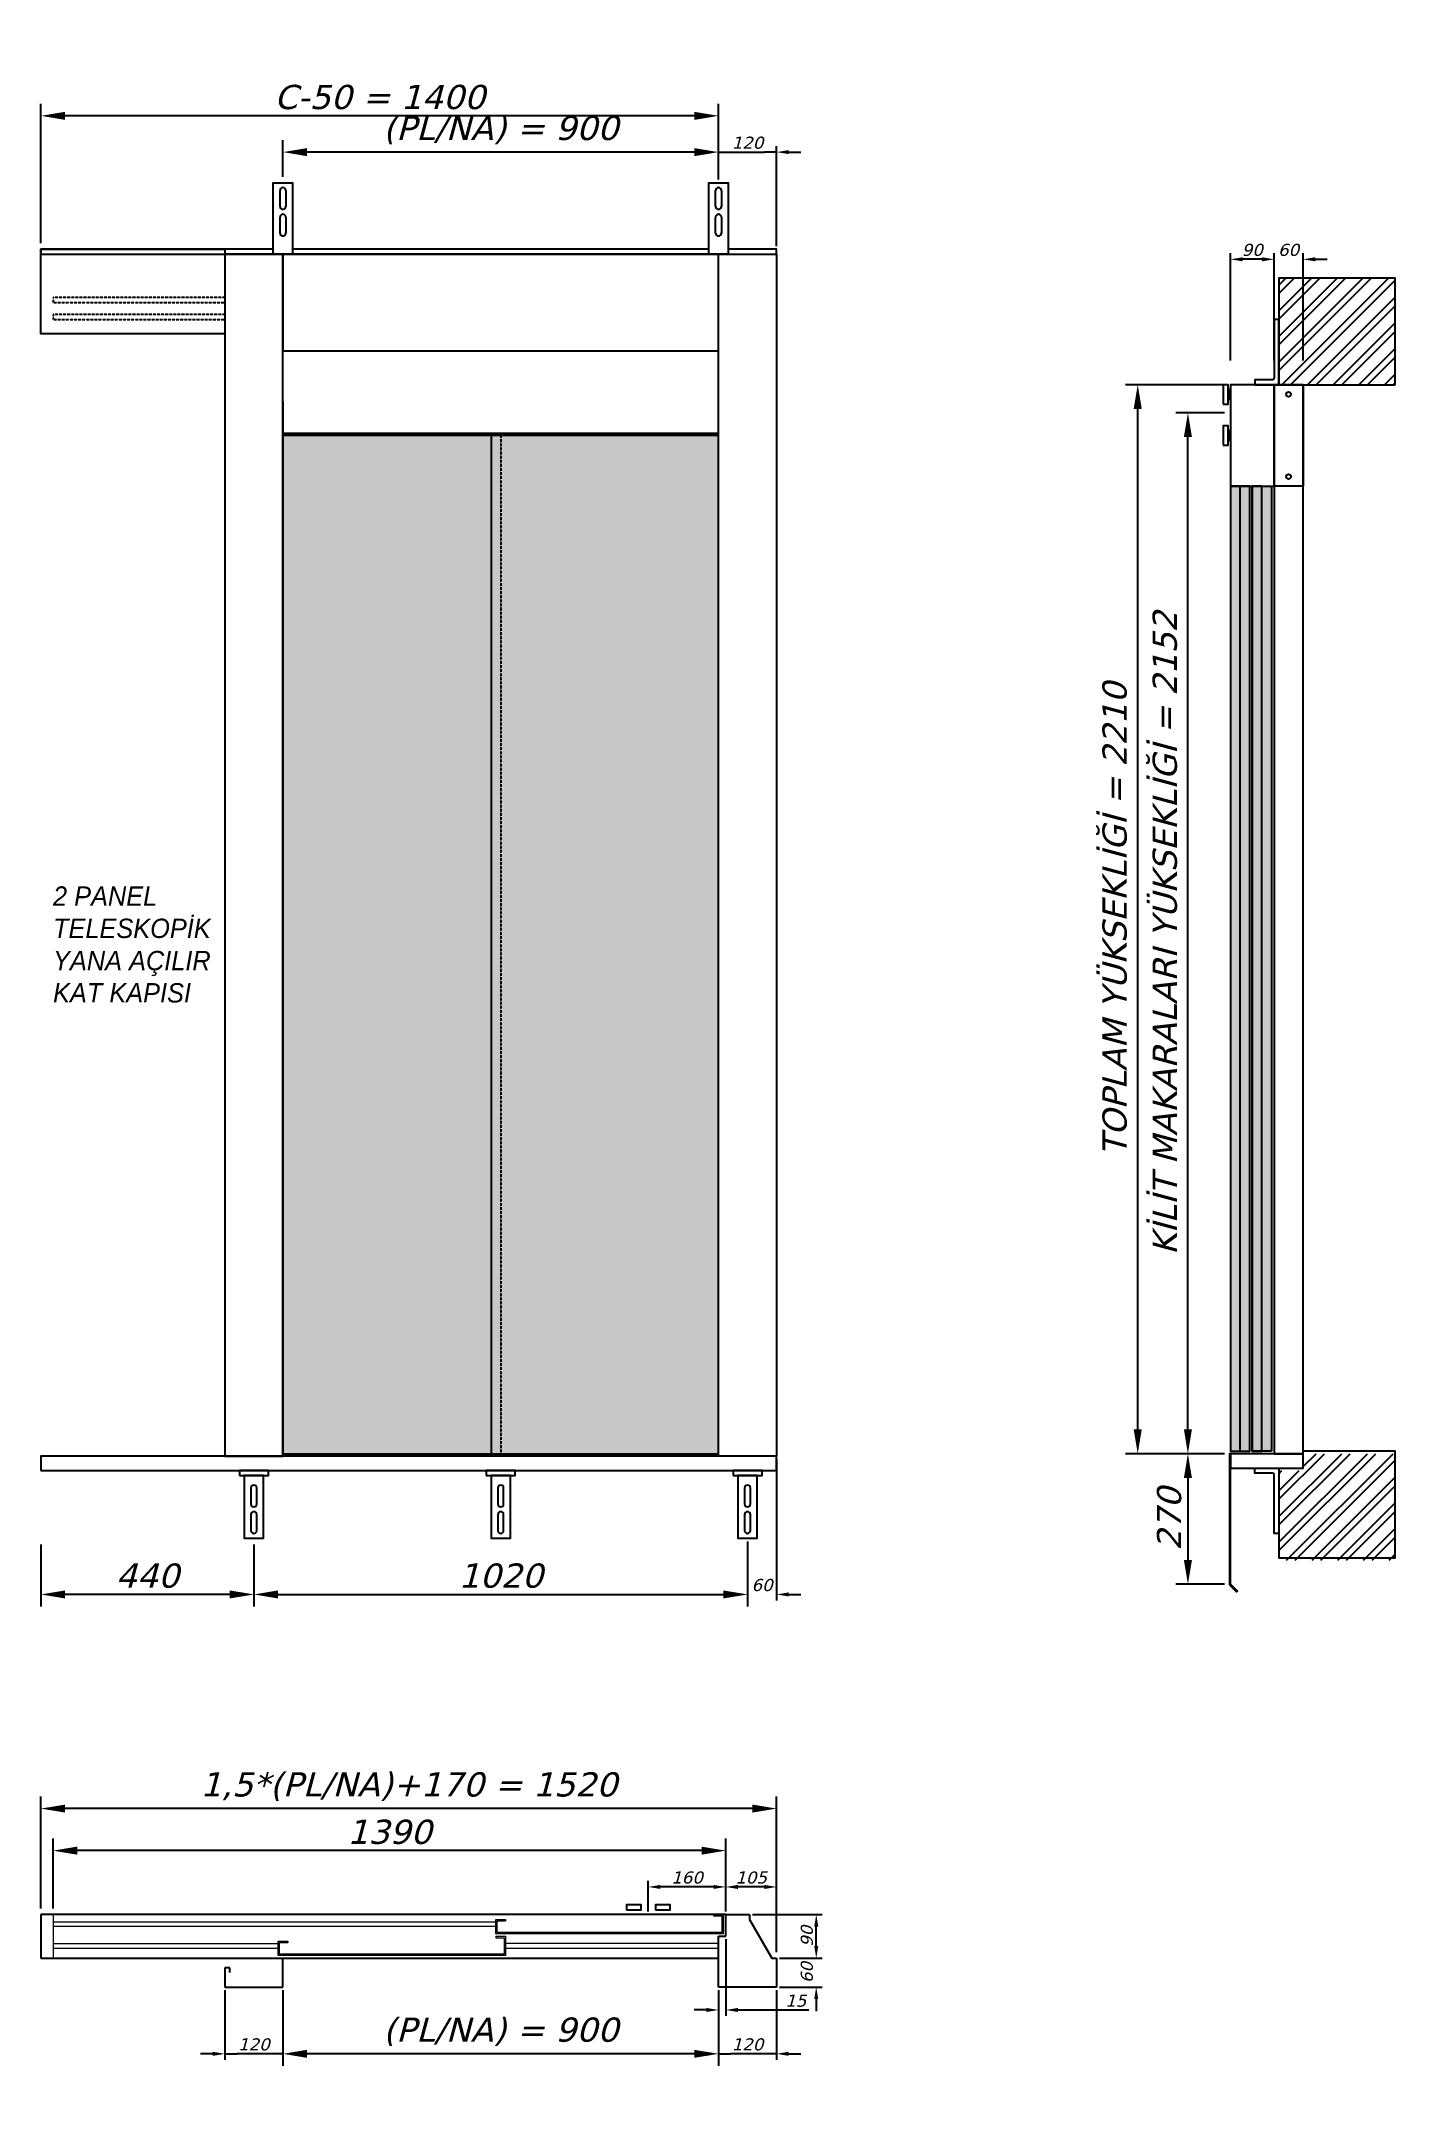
# Model space of a CAD drawing. Header units: millimetres. Extents: x 0 to 2798, y -209 to 4023.
import ezdxf

# ---------------------------------------------------------------- set-up
doc = ezdxf.new("R2010")
doc.units = ezdxf.units.MM
doc.linetypes.add('HIDDENX2', pattern=[0.75, 0.5, -0.25])
doc.styles.get("Standard").update_dxf_attribs({"font": 'verdanai.ttf'})
doc.dimstyles.new('DimStyleALP', dxfattribs={"dimscale": 20, "dimtxt": 2.5, "dimasz": 2.5, "dimexe": 1.25, "dimexo": 0.625, "dimtad": 1, "dimdsep": 46, "dimtxsty": 'Standard', "dimcen": 2.5, "dimclrd": 60, "dimclre": 60, "dimadec": 0, "dimazin": 0, "dimtfac": 1, "dimtofl": 0, "dimtmove": 0, "dimatfit": 3, "dimfxl": 1, "dimarcsym": 0})
doc.dimstyles.new('DimStyleALPx0.5', dxfattribs={"dimscale": 10, "dimtxt": 2.5, "dimasz": 2.5, "dimexe": 1.25, "dimexo": 0.625, "dimtad": 1, "dimdsep": 46, "dimtxsty": 'Standard', "dimcen": 2.5, "dimclrd": 60, "dimclre": 60, "dimadec": 0, "dimazin": 0, "dimtfac": 1, "dimtofl": 0, "dimtmove": 0, "dimatfit": 3, "dimfxl": 1, "dimarcsym": 0})

# ---------------------------------------------------------------- blocks, each defined once
blk = doc.blocks.new('A$C13E36DF9')
for points in [[(0, 130), (60, 130), (60, 140), (0, 140)], [(50, 130), (10, 130), (10, 0), (50, 0)]]:
    blk.add_lwpolyline(points, close=True)
for points in [[(24, 104), (24, 71)], [(36, 71), (36, 104)], [(24, 49), (24, 16)], [(36, 16), (36, 49)]]:
    blk.add_lwpolyline(points)
for centre, start, end in [((30, 104), 0, 180), ((30, 71), 180, 0), ((30, 49), 0, 180), ((30, 16), 180, 0)]:
    blk.add_arc(centre, 6, start, end)
blk = doc.blocks.new('*D1')
at = {"color": 60, "linetype": 'ByBlock', "lineweight": -2, "transparency": 16777216}
for p, q in [((1602, 85), (1602, 110)), ((1526.2, 60), (1614.5, 60)), ((1526.2, 0), (1614.5, 0)), ((1602, -25), (1602, -50))]:
    blk.add_line(p, q, dxfattribs=at)
at = {"color": 60, "transparency": 16777216}
for points in [[(1597.8, 85), (1606.2, 85), (1602, 60)], [(1597.8, -25), (1606.2, -25), (1602, 0)]]:
    blk.add_solid(points, dxfattribs=at)
at = {"layer": 'Defpoints', "color": 0, "transparency": 16777216}
for p in [(1520, 60), (1602, 60), (1520, 0)]:
    blk.add_point(p, dxfattribs=at)
at = {"color": 0, "transparency": 16777216, "insert": (1582.7, 30), "char_height": 25, "attachment_point": 5, "rotation": 90}
blk.add_mtext('60', dxfattribs=at)
blk = doc.blocks.new('*D2')
at = {"color": 60, "linetype": 'ByBlock', "lineweight": -2, "transparency": 16777216}
for p, q in [((1470.1, 150), (1614.5, 150)), ((1602, 85), (1602, 125)), ((1526.2, 60), (1614.5, 60))]:
    blk.add_line(p, q, dxfattribs=at)
at = {"color": 60, "transparency": 16777216}
for points in [[(1597.8, 125), (1606.2, 125), (1602, 150)], [(1597.8, 85), (1606.2, 85), (1602, 60)]]:
    blk.add_solid(points, dxfattribs=at)
at = {"layer": 'Defpoints', "color": 0, "transparency": 16777216}
for p in [(1463.8, 150), (1602, 150), (1520, 60)]:
    blk.add_point(p, dxfattribs=at)
at = {"color": 0, "transparency": 16777216, "insert": (1582.7, 105), "char_height": 25, "attachment_point": 5, "rotation": 90}
blk.add_mtext('90', dxfattribs=at)
blk = doc.blocks.new('*D3')
at = {"color": 60, "linetype": 'ByBlock', "lineweight": -2, "transparency": 16777216}
for p, q in [((1400, -6.2), (1400, -150.5)), ((1520, -6.2), (1520, -150.5)), ((1400, -138), (1425, -138)), ((1495, -138), (1425, -138)), ((1520, -138), (1495, -138))]:
    blk.add_line(p, q, dxfattribs=at)
at = {"color": 60, "lineweight": -2, "transparency": 16777216}
for p, q in [((1375, -138), (1350, -138)), ((1545, -138), (1570, -138))]:
    blk.add_line(p, q, dxfattribs=at)
at = {"color": 60, "transparency": 16777216}
for points in [[(1375, -133.8), (1375, -142.2), (1400, -138)], [(1545, -133.8), (1545, -142.2), (1520, -138)]]:
    blk.add_solid(points, dxfattribs=at)
at = {"layer": 'Defpoints', "color": 0, "transparency": 16777216}
for p in [(1400, 0), (1520, 0), (1400, -138)]:
    blk.add_point(p, dxfattribs=at)
at = {"color": 0, "transparency": 16777216, "insert": (1460, -118.7), "char_height": 25, "attachment_point": 5}
blk.add_mtext('120', dxfattribs=at)
blk = doc.blocks.new('*D4')
at = {"color": 60, "linetype": 'ByBlock', "lineweight": -2, "transparency": 16777216}
for p, q in [((500, -12.5), (500, -163)), ((1400, -12.5), (1400, -163)), ((1350, -138), (550, -138))]:
    blk.add_line(p, q, dxfattribs=at)
at = {"color": 60, "transparency": 16777216}
for points in [[(550, -129.7), (550, -146.3), (500, -138)], [(1350, -129.7), (1350, -146.3), (1400, -138)]]:
    blk.add_solid(points, dxfattribs=at)
at = {"layer": 'Defpoints', "color": 0, "transparency": 16777216}
for p in [(500, 0), (1400, 0), (500, -138)]:
    blk.add_point(p, dxfattribs=at)
at = {"color": 0, "transparency": 16777216, "insert": (950, -92.5), "char_height": 50, "attachment_point": 5}
blk.add_mtext('(PL/NA) = 900', dxfattribs=at)
blk = doc.blocks.new('*D5')
at = {"color": 60, "linetype": 'ByBlock', "lineweight": -2, "transparency": 16777216}
for p, q in [((380, -6.2), (380, -150.5)), ((500, -6.2), (500, -150.5)), ((380, -138), (405, -138)), ((475, -138), (405, -138)), ((500, -138), (475, -138))]:
    blk.add_line(p, q, dxfattribs=at)
at = {"color": 60, "lineweight": -2, "transparency": 16777216}
for p, q in [((355, -138), (330, -138)), ((525, -138), (550, -138))]:
    blk.add_line(p, q, dxfattribs=at)
at = {"color": 60, "transparency": 16777216}
for points in [[(355, -133.8), (355, -142.2), (380, -138)], [(525, -133.8), (525, -142.2), (500, -138)]]:
    blk.add_solid(points, dxfattribs=at)
at = {"layer": 'Defpoints', "color": 0, "transparency": 16777216}
for p in [(380, 0), (500, 0), (380, -138)]:
    blk.add_point(p, dxfattribs=at)
at = {"color": 0, "transparency": 16777216, "insert": (440, -118.7), "char_height": 25, "attachment_point": 5}
blk.add_mtext('120', dxfattribs=at)
blk = doc.blocks.new('*D6')
at = {"color": 60, "linetype": 'ByBlock', "lineweight": -2, "transparency": 16777216}
for p, q in [((25, 162.5), (25, 307)), ((1415, 162.5), (1415, 307)), ((1365, 282), (75, 282))]:
    blk.add_line(p, q, dxfattribs=at)
at = {"color": 60, "transparency": 16777216}
for points in [[(75, 290.3), (75, 273.7), (25, 282)], [(1365, 290.3), (1365, 273.7), (1415, 282)]]:
    blk.add_solid(points, dxfattribs=at)
at = {"layer": 'Defpoints', "color": 0, "transparency": 16777216}
for p in [(25, 282), (25, 150), (1415, 150)]:
    blk.add_point(p, dxfattribs=at)
at = {"color": 0, "transparency": 16777216, "insert": (720, 320.5), "char_height": 50, "attachment_point": 5}
blk.add_mtext('1390', dxfattribs=at)
blk = doc.blocks.new('*D7')
at = {"color": 60, "linetype": 'ByBlock', "lineweight": -2, "transparency": 16777216}
for p, q in [((0, 162.5), (0, 394)), ((1520, 72.5), (1520, 394)), ((1470, 369), (50, 369))]:
    blk.add_line(p, q, dxfattribs=at)
at = {"color": 60, "transparency": 16777216}
for points in [[(50, 377.3), (50, 360.7), (0, 369)], [(1470, 377.3), (1470, 360.7), (1520, 369)]]:
    blk.add_solid(points, dxfattribs=at)
at = {"layer": 'Defpoints', "color": 0, "transparency": 16777216}
for p in [(0, 369), (0, 150), (1520, 60)]:
    blk.add_point(p, dxfattribs=at)
at = {"color": 0, "transparency": 16777216, "insert": (760, 414.5), "char_height": 50, "attachment_point": 5}
blk.add_mtext('1,5*(PL/NA)+170 = 1520', dxfattribs=at)
blk = doc.blocks.new('*D8')
at = {"color": 60, "linetype": 'ByBlock', "lineweight": -2, "transparency": 16777216}
for p, q in [((1415, 98.8), (1415, -59.8)), ((1400, -6.2), (1400, -59.8)), ((1375, -47.3), (1350, -47.3)), ((1440, -47.3), (1586.9, -47.3))]:
    blk.add_line(p, q, dxfattribs=at)
at = {"color": 60, "transparency": 16777216}
for points in [[(1375, -43.2), (1375, -51.5), (1400, -47.3)], [(1440, -43.2), (1440, -51.5), (1415, -47.3)]]:
    blk.add_solid(points, dxfattribs=at)
at = {"layer": 'Defpoints', "color": 0, "transparency": 16777216}
for p in [(1415, 105), (1400, 0), (1400, -47.3)]:
    blk.add_point(p, dxfattribs=at)
at = {"color": 0, "transparency": 16777216, "insert": (1559.7, -28.3), "char_height": 25, "attachment_point": 5}
blk.add_mtext('15', dxfattribs=at)
blk = doc.blocks.new('*D9')
at = {"color": 60, "linetype": 'ByBlock', "lineweight": -2, "transparency": 16777216}
for p, q in [((1415, 156.2), (1415, 219.5)), ((1520, 156.2), (1520, 219.5)), ((1495, 207), (1440, 207))]:
    blk.add_line(p, q, dxfattribs=at)
at = {"color": 60, "transparency": 16777216}
for points in [[(1440, 211.2), (1440, 202.8), (1415, 207)], [(1495, 211.2), (1495, 202.8), (1520, 207)]]:
    blk.add_solid(points, dxfattribs=at)
at = {"layer": 'Defpoints', "color": 0, "transparency": 16777216}
for p in [(1415, 207), (1415, 150), (1520, 150)]:
    blk.add_point(p, dxfattribs=at)
at = {"color": 0, "transparency": 16777216, "insert": (1467.5, 226.3), "char_height": 25, "attachment_point": 5}
blk.add_mtext('105', dxfattribs=at)
blk = doc.blocks.new('*D10')
at = {"color": 60, "linetype": 'ByBlock', "lineweight": -2, "transparency": 16777216}
for p, q in [((1255, 156.2), (1255, 219.5)), ((1415, 156.2), (1415, 219.5)), ((1390, 207), (1280, 207))]:
    blk.add_line(p, q, dxfattribs=at)
at = {"color": 60, "transparency": 16777216}
for points in [[(1280, 211.2), (1280, 202.8), (1255, 207)], [(1390, 211.2), (1390, 202.8), (1415, 207)]]:
    blk.add_solid(points, dxfattribs=at)
at = {"layer": 'Defpoints', "color": 0, "transparency": 16777216}
for p in [(1255, 207), (1255, 150), (1415, 150)]:
    blk.add_point(p, dxfattribs=at)
at = {"color": 0, "transparency": 16777216, "insert": (1335, 226.3), "char_height": 25, "attachment_point": 5}
blk.add_mtext('160', dxfattribs=at)
blk = doc.blocks.new('*D11')
at = {"color": 60, "linetype": 'ByBlock', "lineweight": -2, "transparency": 16777216}
for p, q in [((440, 915.2), (440, 786.7)), ((1460, 915.2), (1460, 786.7)), ((490, 811.7), (1410, 811.7))]:
    blk.add_line(p, q, dxfattribs=at)
at = {"color": 60, "transparency": 16777216}
for points in [[(490, 820), (490, 803.4), (440, 811.7)], [(1410, 820), (1410, 803.4), (1460, 811.7)]]:
    blk.add_solid(points, dxfattribs=at)
at = {"layer": 'Defpoints', "color": 0, "transparency": 16777216}
for p in [(440, 927.7), (1460, 927.7), (1460, 811.7)]:
    blk.add_point(p, dxfattribs=at)
at = {"color": 0, "transparency": 16777216, "insert": (950, 850.2), "char_height": 50, "attachment_point": 5}
blk.add_mtext('1020', dxfattribs=at)
blk = doc.blocks.new('*D12')
at = {"color": 60, "linetype": 'ByBlock', "lineweight": -2, "transparency": 16777216}
for p, q in [((1520, 1091.4), (1520, 799.2)), ((1460, 921.4), (1460, 799.2)), ((1435, 811.7), (1410, 811.7)), ((1545, 811.7), (1570, 811.7))]:
    blk.add_line(p, q, dxfattribs=at)
at = {"color": 60, "transparency": 16777216}
for points in [[(1435, 815.9), (1435, 807.5), (1460, 811.7)], [(1545, 815.9), (1545, 807.5), (1520, 811.7)]]:
    blk.add_solid(points, dxfattribs=at)
at = {"layer": 'Defpoints', "color": 0, "transparency": 16777216}
for p in [(1520, 1097.7), (1460, 927.7), (1520, 811.7)]:
    blk.add_point(p, dxfattribs=at)
at = {"color": 0, "transparency": 16777216, "insert": (1490, 831), "char_height": 25, "attachment_point": 5}
blk.add_mtext('60', dxfattribs=at)
blk = doc.blocks.new('*D13')
at = {"color": 60, "linetype": 'ByBlock', "lineweight": -2, "transparency": 16777216}
for p, q in [((0, 915.2), (0, 786.7)), ((440, 915.2), (440, 786.7)), ((390, 811.7), (50, 811.7))]:
    blk.add_line(p, q, dxfattribs=at)
at = {"color": 60, "transparency": 16777216}
for points in [[(50, 820), (50, 803.4), (0, 811.7)], [(390, 820), (390, 803.4), (440, 811.7)]]:
    blk.add_solid(points, dxfattribs=at)
at = {"layer": 'Defpoints', "color": 0, "transparency": 16777216}
for p in [(0, 927.7), (440, 927.7), (0, 811.7)]:
    blk.add_point(p, dxfattribs=at)
at = {"color": 0, "transparency": 16777216, "insert": (220, 850.2), "char_height": 50, "attachment_point": 5}
blk.add_mtext('440', dxfattribs=at)
blk = doc.blocks.new('*D14')
at = {"color": 60, "linetype": 'ByBlock', "lineweight": -2, "transparency": 16777216}
for p, q in [((0, 3605.2), (0, 3893.5)), ((1350, 3868.5), (50, 3868.5)), ((1400, 3743.2), (1400, 3893.5))]:
    blk.add_line(p, q, dxfattribs=at)
at = {"color": 60, "transparency": 16777216}
for points in [[(50, 3876.8), (50, 3860.1), (0, 3868.5)], [(1350, 3876.8), (1350, 3860.1), (1400, 3868.5)]]:
    blk.add_solid(points, dxfattribs=at)
at = {"layer": 'Defpoints', "color": 0, "transparency": 16777216}
for p in [(0, 3868.5), (1400, 3730.7), (0, 3592.7)]:
    blk.add_point(p, dxfattribs=at)
at = {"color": 0, "transparency": 16777216, "insert": (700, 3907), "char_height": 50, "attachment_point": 5}
blk.add_mtext('C-50 = 1400', dxfattribs=at)
blk = doc.blocks.new('*D15')
at = {"color": 60, "linetype": 'ByBlock', "lineweight": -2, "transparency": 16777216}
for p, q in [((500, 3742.7), (500, 3818.5)), ((1400, 3743.2), (1400, 3818.5)), ((1350, 3793.5), (550, 3793.5))]:
    blk.add_line(p, q, dxfattribs=at)
at = {"color": 60, "transparency": 16777216}
for points in [[(550, 3801.8), (550, 3785.1), (500, 3793.5)], [(1350, 3801.8), (1350, 3785.1), (1400, 3793.5)]]:
    blk.add_solid(points, dxfattribs=at)
at = {"layer": 'Defpoints', "color": 0, "transparency": 16777216}
for p in [(500, 3793.5), (500, 3730.2), (1400, 3730.7)]:
    blk.add_point(p, dxfattribs=at)
at = {"color": 0, "transparency": 16777216, "insert": (950, 3839), "char_height": 50, "attachment_point": 5}
blk.add_mtext('(PL/NA) = 900', dxfattribs=at)
blk = doc.blocks.new('*D16')
at = {"color": 60, "lineweight": -2, "transparency": 16777216}
for p, q in [((1375, 3793.5), (1350, 3793.5)), ((1545, 3793.5), (1570, 3793.5))]:
    blk.add_line(p, q, dxfattribs=at)
at = {"color": 60, "linetype": 'ByBlock', "lineweight": -2, "transparency": 16777216}
for p, q in [((1400, 3736.9), (1400, 3806)), ((1400, 3793.5), (1425, 3793.5)), ((1425, 3793.5), (1495, 3793.5)), ((1520, 3793.5), (1495, 3793.5)), ((1520, 3598.9), (1520, 3806))]:
    blk.add_line(p, q, dxfattribs=at)
at = {"color": 60, "transparency": 16777216}
for points in [[(1375, 3797.6), (1375, 3789.3), (1400, 3793.5)], [(1545, 3797.6), (1545, 3789.3), (1520, 3793.5)]]:
    blk.add_solid(points, dxfattribs=at)
at = {"layer": 'Defpoints', "color": 0, "transparency": 16777216}
for p in [(1520, 3793.5), (1400, 3730.7), (1520, 3592.7)]:
    blk.add_point(p, dxfattribs=at)
at = {"color": 0, "transparency": 16777216, "insert": (1460, 3812.7), "char_height": 25, "attachment_point": 5}
blk.add_mtext('120', dxfattribs=at)
blk = doc.blocks.new('*D17')
at = {"color": 60, "linetype": 'ByBlock', "lineweight": -2, "transparency": 16777216}
for p, q in [((2445.5, 3254.7), (2345, 3254.7)), ((2370, 1152.7), (2370, 3204.7)), ((2445.5, 1102.7), (2345, 1102.7))]:
    blk.add_line(p, q, dxfattribs=at)
at = {"color": 60, "transparency": 16777216}
for points in [[(2361.7, 3204.7), (2378.3, 3204.7), (2370, 3254.7)], [(2361.7, 1152.7), (2378.3, 1152.7), (2370, 1102.7)]]:
    blk.add_solid(points, dxfattribs=at)
at = {"layer": 'Defpoints', "color": 0, "transparency": 16777216}
for p in [(2370, 3254.7), (2458, 3254.7), (2458, 1102.7)]:
    blk.add_point(p, dxfattribs=at)
at = {"color": 0, "transparency": 16777216, "insert": (2322.6, 2178.7), "char_height": 50, "attachment_point": 5, "rotation": 90}
blk.add_mtext('KİLİT MAKARALARI YÜKSEKLİĞİ = 2152', dxfattribs=at)
blk = doc.blocks.new('*D18')
at = {"color": 60, "linetype": 'ByBlock', "lineweight": -2, "transparency": 16777216}
for p, q in [((2445.5, 3312.7), (2241.3, 3312.7)), ((2266.3, 1152.7), (2266.3, 3262.7)), ((2445.5, 1102.7), (2241.3, 1102.7))]:
    blk.add_line(p, q, dxfattribs=at)
at = {"color": 60, "transparency": 16777216}
for points in [[(2258, 3262.7), (2274.6, 3262.7), (2266.3, 3312.7)], [(2258, 1152.7), (2274.6, 1152.7), (2266.3, 1102.7)]]:
    blk.add_solid(points, dxfattribs=at)
at = {"layer": 'Defpoints', "color": 0, "transparency": 16777216}
for p in [(2266.3, 3312.7), (2458, 3312.7), (2458, 1102.7)]:
    blk.add_point(p, dxfattribs=at)
at = {"color": 0, "transparency": 16777216, "insert": (2218.9, 2207.7), "char_height": 50, "attachment_point": 5, "rotation": 90}
blk.add_mtext('TOPLAM YÜKSEKLİĞİ = 2210', dxfattribs=at)
blk = doc.blocks.new('*D19')
at = {"color": 60, "linetype": 'ByBlock', "lineweight": -2, "transparency": 16777216}
for p, q in [((2445.5, 1102.7), (2345, 1102.7)), ((2370, 1052.7), (2370, 882.7)), ((2445.5, 832.7), (2345, 832.7))]:
    blk.add_line(p, q, dxfattribs=at)
at = {"color": 60, "transparency": 16777216}
for points in [[(2361.7, 1052.7), (2378.3, 1052.7), (2370, 1102.7)], [(2361.7, 882.7), (2378.3, 882.7), (2370, 832.7)]]:
    blk.add_solid(points, dxfattribs=at)
at = {"layer": 'Defpoints', "color": 0, "transparency": 16777216}
for p in [(2458, 1102.7), (2370, 832.7), (2458, 832.7)]:
    blk.add_point(p, dxfattribs=at)
at = {"color": 0, "transparency": 16777216, "insert": (2331.5, 967.7), "char_height": 50, "attachment_point": 5, "rotation": 90}
blk.add_mtext('270', dxfattribs=at)
blk = doc.blocks.new('*D20')
at = {"color": 60, "linetype": 'ByBlock', "lineweight": -2, "transparency": 16777216}
for p, q in [((2523, 3571.9), (2498, 3571.9)), ((2548, 3362.9), (2548, 3584.4)), ((2608, 3362.9), (2608, 3584.4)), ((2633, 3571.9), (2658, 3571.9))]:
    blk.add_line(p, q, dxfattribs=at)
at = {"color": 60, "transparency": 16777216}
for points in [[(2523, 3576.1), (2523, 3567.7), (2548, 3571.9)], [(2633, 3576.1), (2633, 3567.7), (2608, 3571.9)]]:
    blk.add_solid(points, dxfattribs=at)
at = {"layer": 'Defpoints', "color": 0, "transparency": 16777216}
for p in [(2608, 3571.9), (2548, 3356.7), (2608, 3356.7)]:
    blk.add_point(p, dxfattribs=at)
at = {"color": 0, "transparency": 16777216, "insert": (2578, 3591.2), "char_height": 25, "attachment_point": 5}
blk.add_mtext('60', dxfattribs=at)
blk = doc.blocks.new('*D21')
at = {"color": 60, "linetype": 'ByBlock', "lineweight": -2, "transparency": 16777216}
for p, q in [((2458, 3362.9), (2458, 3584.4)), ((2523, 3571.9), (2483, 3571.9)), ((2548, 3362.9), (2548, 3584.4))]:
    blk.add_line(p, q, dxfattribs=at)
at = {"color": 60, "transparency": 16777216}
for points in [[(2483, 3576.1), (2483, 3567.7), (2458, 3571.9)], [(2523, 3576.1), (2523, 3567.7), (2548, 3571.9)]]:
    blk.add_solid(points, dxfattribs=at)
at = {"layer": 'Defpoints', "color": 0, "transparency": 16777216}
for p in [(2458, 3571.9), (2458, 3356.7), (2548, 3356.7)]:
    blk.add_point(p, dxfattribs=at)
at = {"color": 0, "transparency": 16777216, "insert": (2503, 3591.2), "char_height": 25, "attachment_point": 5}
blk.add_mtext('90', dxfattribs=at)

msp = doc.modelspace()

# ---------------------------------------------------------------- hatches: boundary and pattern name
at = {"true_color": 0x636466}
h = msp.add_hatch(dxfattribs=at)
h.set_pattern_fill('ANSI32', color=251, scale=100)
h.set_pattern_definition([(45, (-199038.14, 25138.346), (-26.516504, 26.516504), []), (45, (-199020.462, 25138.346), (-26.516504, 26.516504), [])])
h.paths.add_polyline_path([(2798, 1102.699), (2608, 1102.699), (2608, 1067.699), (2558, 1067.699), (2558, 882.699), (2798, 882.699)])
h.paths.add_polyline_path([(2798, 3532.699), (2558, 3532.699), (2558, 3312.699), (2608, 3312.699), (2798, 3312.699)])
at = {"true_color": 0xc7c8ca}
h = msp.add_hatch(color=9, dxfattribs=at)
h.dxf.hatch_style = 1
h.paths.add_polyline_path([(500, 1102.699), (930, 1102.699), (930, 3207.699), (500, 3207.699)])
at = {"true_color": 0x939598}
h = msp.add_hatch(color=252, dxfattribs=at)
h.dxf.hatch_style = 1
h.paths.add_polyline_path([(1400, 3207.699), (930, 3207.699), (930, 1102.699), (1400, 1102.699)])
at = {"true_color": 0x636466}
h = msp.add_hatch(color=251, dxfattribs=at)
h.dxf.hatch_style = 1
h.paths.add_polyline_path([(2478, 3102.699), (2458, 3102.699), (2458, 1107.699), (2478, 1107.699)])
h.paths.add_polyline_path([(2498, 3102.699), (2478, 3102.699), (2478, 1107.699), (2498, 1107.699)])
at = {"true_color": 0x939598}
h = msp.add_hatch(color=252, dxfattribs=at)
h.dxf.hatch_style = 1
h.paths.add_polyline_path([(2523, 3102.699), (2503, 3102.699), (2503, 1107.699), (2523, 1107.699)])
h.paths.add_polyline_path([(2543, 3102.699), (2523, 3102.699), (2523, 1107.699), (2543, 1107.699)])

# ---------------------------------------------------------------- linework, layer by layer
at = {"color": 251, "linetype": 'HIDDENX2', "true_color": 0x636466}
msp.add_line((950, 3207.699), (950, 1102.699), dxfattribs=at)
at = {"color": 7, "linetype": 'Continuous'}
for p, q in [((1415, 150), (0, 150)), ((0, 150), (0, 60)), ((1415, 105), (1415, 150)), ((1415, 150), (1463.812, 150)), ((1463.812, 150), (1463.812, 140)), ((1463.812, 140), (1510, 60)), ((1400, 0), (1400, 105)), ((1400, 105), (1415, 105)), ((0, 60), (1400, 60)), ((500, 0), (500, 60)), ((1510, 60), (1520, 60)), ((1520, 60), (1520, 0)), ((390, 40), (380, 40)), ((380, 40), (380, 0)), ((380, 0), (500, 0)), ((390, 30), (390, 40)), ((1520, 0), (1400, 0))]:
    msp.add_line(p, q, dxfattribs=at)
at = {"color": 251, "linetype": 'Continuous', "lineweight": 5, "true_color": 0x636466}
for p, q in [((25, 150), (25, 60)), ((25, 135), (940, 135)), ((940, 125), (25, 125)), ((25, 90), (490, 90)), ((1400, 90), (960, 90)), ((490, 80), (25, 80)), ((1400, 80), (960, 80))]:
    msp.add_line(p, q, dxfattribs=at)
at = {"color": 152, "linetype": 'Continuous', "lineweight": 20, "true_color": 0x2776bb}
for p, q in [((940, 110), (940, 140)), ((940, 140), (960, 140)), ((943, 113), (943, 137)), ((943, 137), (960, 137)), ((960, 140), (960, 137)), ((1390, 150), (1410, 150)), ((1390, 150), (1390, 147)), ((1390, 147), (1407, 147)), ((1407, 147), (1407, 113)), ((1410, 150), (1410, 110)), ((490, 65), (490, 95)), ((490, 95), (510, 95)), ((493, 68), (493, 92)), ((493, 92), (510, 92)), ((510, 95), (510, 92)), ((1410, 110), (940, 110)), ((940, 105), (960, 105)), ((940, 105), (940, 102)), ((940, 102), (957, 102)), ((1407, 113), (943, 113)), ((957, 102), (957, 68)), ((960, 105), (960, 65)), ((960, 65), (490, 65)), ((957, 68), (493, 68))]:
    msp.add_line(p, q, dxfattribs=at)
for points in [[(520, 3582.699), (480, 3582.699), (480, 3730.199), (520, 3730.199)], [(1420, 3582.699), (1380, 3582.699), (1380, 3730.199), (1420, 3730.199)], [(380, 3417.699), (0, 3417.699), (0, 3592.699), (380, 3592.699)], [(380, 1097.699), (500, 1097.699), (500, 3582.699), (380, 3582.699)], [(500, 3382.699), (1400, 3382.699), (1400, 3582.699), (500, 3582.699)], [(1520, 1097.699), (1400, 1097.699), (1400, 3582.699), (1520, 3582.699)], [(2798, 3312.699), (2798, 3532.699), (2558, 3532.699), (2558, 3312.699)], [(2443, 3272.699), (2453, 3272.699), (2453, 3312.699), (2443, 3312.699)], [(2453, 3282.699), (2458, 3282.699), (2458, 3302.699), (2453, 3302.699)], [(2548, 3312.699), (2458, 3312.699), (2458, 3102.699), (2548, 3102.699)], [(2548, 1102.699), (2608, 1102.699), (2608, 3312.699), (2548, 3312.699)], [(2608, 3102.699), (2548, 3102.699), (2548, 3312.699), (2608, 3312.699)], [(2443, 3187.699), (2453, 3187.699), (2453, 3227.699), (2443, 3227.699)], [(2453, 3197.699), (2458, 3197.699), (2458, 3217.699), (2453, 3217.699)], [(500, 1102.699), (1400, 1102.699), (1400, 3207.699), (500, 3207.699)], [(1400, 3207.699), (930, 3207.699), (930, 1102.699), (1400, 1102.699)], [(2498, 3102.699), (2458, 3102.699), (2458, 1107.699), (2498, 1107.699)], [(2478, 3102.699), (2458, 3102.699), (2458, 1107.699), (2478, 1107.699)], [(2543, 1107.699), (2503, 1107.699), (2503, 3102.699), (2543, 3102.699)], [(2523, 3102.699), (2503, 3102.699), (2503, 1107.699), (2523, 1107.699)], [(2458, 1072.699), (2608, 1072.699), (2608, 1102.699), (2458, 1102.699)], [(0, 1067.699), (1520, 1067.699), (1520, 1097.699), (0, 1097.699)], [(410, 1057.699), (470, 1057.699), (470, 1067.699), (410, 1067.699)], [(460, 1057.699), (420, 1057.699), (420, 927.699), (460, 927.699)], [(1210, 160), (1240, 160), (1240, 170), (1210, 170)], [(1270, 160), (1300, 160), (1300, 170), (1270, 170)]]:
    msp.add_lwpolyline(points, close=True)
for points in [[(494, 3681.199), (494, 3714.199)], [(506, 3714.199), (506, 3681.199)], [(1394, 3681.199), (1394, 3714.199)], [(1406, 3714.199), (1406, 3681.199)], [(494, 3626.199), (494, 3659.199)], [(506, 3659.199), (506, 3626.199)], [(1394, 3626.199), (1394, 3659.199)], [(1406, 3659.199), (1406, 3626.199)], [(480, 3592.699), (0, 3592.699), (0, 3582.699), (1520, 3582.699), (1520, 3592.699), (1420, 3592.699)], [(1380, 3592.699), (520, 3592.699)], [(1400, 3312.699), (1400, 3322.699)], [(500, 3277.699), (500, 3212.699), (1400, 3212.699), (1400, 3277.699)], [(1400, 3277.699), (1400, 3287.699)], [(950, 3207.699), (500, 3207.699), (500, 1102.699), (950, 1102.699)], [(2458, 832.699), (2458, 1102.699), (2456, 1102.699), (2456, 831.87)], [(2558, 1072.699), (2558, 887.699), (2798, 887.699), (2798, 1107.699), (2608, 1107.699)], [(434, 1031.699), (434, 998.699)], [(446, 998.699), (446, 1031.699)], [(434, 976.699), (434, 943.699)], [(446, 943.699), (446, 976.699)], [(2456, 831.87), (2470.728, 817.142), (2472.142, 818.556), (2458, 832.699)]]:
    msp.add_lwpolyline(points)
at = {"color": 251, "linetype": 'HIDDENX2', "true_color": 0x636466}
for points in [[(380, 3492.699), (25, 3492.699), (25, 3482.699), (380, 3482.699)], [(380, 3457.699), (25, 3457.699), (25, 3447.699), (380, 3447.699)]]:
    msp.add_lwpolyline(points, dxfattribs=at)
for points in [[(2558, 3315.699), (2558, 3447.699), (2548, 3447.699), (2548, 3325.699, -0.41421356), (2545, 3322.699), (2508, 3322.699), (2508, 3312.699), (2555, 3312.699, 0.41421356)], [(2558, 1069.699), (2558, 937.699), (2548, 937.699), (2548, 1059.699, 0.41421356), (2545, 1062.699), (2508, 1062.699), (2508, 1072.699), (2555, 1072.699, -0.41421356)]]:
    msp.add_lwpolyline(points, format="xyb", close=True)
for centre in [(2578, 3292.699), (2578, 3122.699)]:
    msp.add_circle(centre, 5)
for centre, start, end in [((500, 3714.199), 0, 180), ((1400, 3714.199), 0, 180), ((500, 3681.199), 180, 0), ((500, 3659.199), 0, 180), ((1400, 3681.199), 180, 0), ((1400, 3659.199), 0, 180), ((500, 3626.199), 180, 0), ((1400, 3626.199), 180, 0), ((440, 1031.699), 0, 180), ((440, 998.699), 180, 0), ((440, 976.699), 0, 180), ((440, 943.699), 180, 0)]:
    msp.add_arc(centre, 6, start, end)

# ---------------------------------------------------------------- block references
for p in [(920, 927.699), (1430, 927.699)]:
    msp.add_blockref('A$C13E36DF9', p)

# ---------------------------------------------------------------- texts
at = {"color": 1, "insert": (25, 2155.199), "char_height": 40, "width": 355, "attachment_point": 4}
msp.add_mtext('{\\fMS PGothic|b0|i1|c162|p34;\\C4;2 PANEL TELESKOPİK\\PYANA AÇILIR\\PKAT KAPISI}', dxfattribs=at)

# ---------------------------------------------------------------- dimensions: what is measured, and where the dimension line sits
for base, p2, text, picture, middle in [((0, 3868.463), (0, 3592.699), 'C-50 = <>', '*D14', (700, 3868.463)), ((500, 3793.463), (500, 3730.199), '(PL/NA) = <>', '*D15', (950, 3793.463))]:
    dim = msp.add_linear_dim(base=base, p1=(1400, 3730.699), p2=p2, text=text, dimstyle='DimStyleALP')
    dim.commit()
    dim.dimension.update_dxf_attribs({"geometry": picture, "text_midpoint": middle, "dimtype": 128})
for base, p1, p2, dimstyle, picture, middle in [((1520, 3793.463), (1400, 3730.699), (1520, 3592.699), 'DimStyleALPx0.5', '*D16', (1460, 3812.733)), ((2458, 3571.888), (2548, 3356.699), (2458, 3356.699), 'DimStyleALPx0.5', '*D21', (2503, 3591.158)), ((2608, 3571.888), (2548, 3356.699), (2608, 3356.699), 'DimStyleALPx0.5', '*D20', (2578, 3591.158)), ((0, 811.699), (440, 927.699), (0, 927.699), 'DimStyleALP', '*D13', (220, 850.24)), ((1460, 811.699), (440, 927.699), (1460, 927.699), 'DimStyleALP', '*D11', (950, 850.24)), ((25, 282), (1415, 150), (25, 150), 'DimStyleALP', '*D6', (720, 320.541)), ((1255, 207), (1415, 150), (1255, 150), 'DimStyleALPx0.5', '*D10', (1335, 226.27)), ((380, -138), (500, 0), (380, 0), 'DimStyleALPx0.5', '*D5', (440, -118.73)), ((1400, -138), (1520, 0), (1400, 0), 'DimStyleALPx0.5', '*D3', (1460, -118.73))]:
    dim = msp.add_linear_dim(base=base, p1=p1, p2=p2, dimstyle=dimstyle)
    dim.commit()
    dim.dimension.update_dxf_attribs({"geometry": picture, "text_midpoint": middle})
dim = msp.add_linear_dim(base=(2266.311, 3312.699), p1=(2458, 1102.699), p2=(2458, 3312.699), angle=90, text='TOPLAM YÜKSEKLİĞİ = <>', dimstyle='DimStyleALP')
dim.commit()
dim.dimension.update_dxf_attribs({"geometry": '*D18', "text_midpoint": (2266.311, 2207.699), "dimtype": 128})
dim = msp.add_linear_dim(base=(2370, 3254.699), p1=(2458, 1102.699), p2=(2458, 3254.699), angle=90, text='KİLİT MAKARALARI YÜKSEKLİĞİ = <>', dimstyle='DimStyleALP')
dim.commit()
dim.dimension.update_dxf_attribs({"geometry": '*D17', "text_midpoint": (2322.577, 2178.699)})
for base, p1, p2, dimstyle, picture, middle in [((2370, 832.699), (2458, 1102.699), (2458, 832.699), 'DimStyleALP', '*D19', (2331.459, 967.699)), ((1602, 150), (1520, 60), (1463.812, 150), 'DimStyleALPx0.5', '*D2', (1582.73, 105)), ((1602, 60), (1520, 0), (1520, 60), 'DimStyleALPx0.5', '*D1', (1582.73, 30))]:
    dim = msp.add_linear_dim(base=base, p1=p1, p2=p2, angle=90, dimstyle=dimstyle)
    dim.commit()
    dim.dimension.update_dxf_attribs({"geometry": picture, "text_midpoint": middle})
for base, p1, p2, picture, middle in [((1520, 811.699), (1460, 927.699), (1520, 1097.699), '*D12', (1490, 811.699)), ((1415, 207), (1520, 150), (1415, 150), '*D9', (1467.5, 207)), ((1400, -47.333), (1415, 105), (1400, 0), '*D8', (1559.665, -47.333))]:
    dim = msp.add_linear_dim(base=base, p1=p1, p2=p2, dimstyle='DimStyleALPx0.5')
    dim.commit()
    dim.dimension.update_dxf_attribs({"geometry": picture, "text_midpoint": middle, "dimtype": 128})
for base, p1, p2, text, picture, middle in [((0, 369), (1520, 60), (0, 150), '1,5*(PL/NA)+170 = <>', '*D7', (760, 414.542)), ((500, -138), (1400, 0), (500, 0), '(PL/NA) = <>', '*D4', (950, -92.458))]:
    dim = msp.add_linear_dim(base=base, p1=p1, p2=p2, text=text, dimstyle='DimStyleALP')
    dim.commit()
    dim.dimension.update_dxf_attribs({"geometry": picture, "text_midpoint": middle})

doc.saveas('drawing.dxf')
